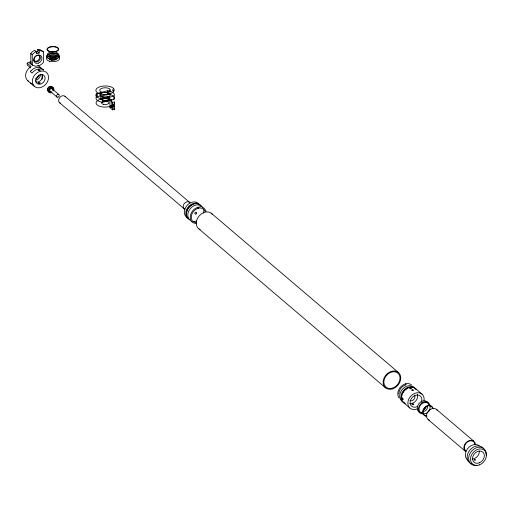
<?xml version="1.0" encoding="UTF-8"?>
<svg xmlns="http://www.w3.org/2000/svg" width="512" height="512" viewBox="0 0 512 512"><rect width="100%" height="100%" fill="white"/><g stroke="black" fill="none" stroke-linecap="round" stroke-linejoin="round"><path stroke-width="0.77" d="M197.933 207.61L198.106 207.174L200.262 206.912M190.528 219.341C189.158 214.15 193.229 208.192 198.298 207.29C198.534 207.501 198.496 208.474 198.067 208.096M405.453 384.262C406.509 382.637 410.112 383.949 411.43 384.717M405.958 384.442L405.587 384.749M51.706 87.802L51.162 87.853L51.11 88.608L51.706 87.802A2.374 1.862 -49.6 0 1 52.928 90.618M398.797 393.984C398.861 389.792 401.882 386.016 405.894 384.851M96.346 93.715L96.096 94.15A9.222 4.275 -0.9 0 0 101.651 98.886L102.573 99.014L113.92 96.058L114.17 95.616A9.222 4.275 -0.9 0 0 108.614 90.886L107.693 90.752L96.346 93.715L96.147 97.421A9.222 4.275 -0.9 0 0 101.702 102.15L102.624 102.285L113.971 99.322L114.221 98.886A9.222 4.275 -0.9 0 0 108.666 94.157L107.744 94.022L96.397 96.986M405.933 384.16L405.478 384.019M32.384 65.178L30.893 63.904L30.726 53.453L31.93 52.16A9.222 7.232 -49.6 0 1 34.746 50.298L36.237 51.571A9.222 7.232 -49.6 0 0 33.427 53.434L32.224 54.726L32.384 65.178L35.475 66.227L38.502 65.818A9.222 7.232 -49.6 0 0 42.33 63.558L43.526 62.272L43.366 51.821L40.64 49.888A9.222 7.232 -49.6 0 0 37.786 49.504L37.696 51.744L39.187 53.018L36.403 53.741L36.365 51.405M30.65 67.904L27.232 64.992L27.2 63.123L28.09 62.662A9.222 7.232 -49.6 0 1 31.136 61.869M405.581 383.859C399.955 385.325 395.667 392.486 398.899 397.818M36.301 52.109L37.696 51.744M109.856 100.179L111.712 99.699L111.834 107.168L112.538 107.514A9.222 4.275 -0.9 0 1 114.176 108.909L114.426 109.376L112.563 109.856L109.978 107.654L109.856 100.179L112.448 102.387L112.563 109.856M112.448 102.387L114.33 101.952L114.426 109.376M109.978 107.654L111.834 107.168M37.658 49.517L39.283 50.778A9.222 7.232 -49.6 0 1 42.131 51.162L43.366 51.821M30.95 62.714L30.912 62.707A1.056 0.486 -0.9 0 0 29.971 62.944L29.856 63.078A1.05 0.538 -8.3 0 0 30.534 63.686L30.803 63.686A1.056 0.486 -0.9 0 0 31.078 63.674M196.557 222.733L193.312 221.709M196.467 223.776L192.819 222.618L191.43 221.229M51.885 60.269L51.45 60.192A3.686 1.709 -0.9 0 1 50.803 57.293A3.686 1.709 -0.9 0 1 56.666 58.304A3.686 1.709 -0.9 0 1 51.885 60.269L51.642 58.362L51.667 60.23M409.901 400.653C412.915 401.875 416.339 397.76 414.483 395.046M31.891 64.454L30.893 63.904M111.712 99.699L111.635 99.661A9.222 4.275 -0.9 0 0 96.954 101.069A9.222 4.275 -0.9 0 0 104.006 107.072A9.222 4.275 -0.9 0 0 114.33 101.952M202.221 207.213L203.987 208.109L206.182 211.264M203.418 208.979C197.018 204.832 188.326 214.541 192.282 220.621M30.502 83.027L31.136 83.456A9.222 7.232 -49.6 0 0 31.968 83.84M32.243 84.512L32.877 84.941A9.222 7.232 -49.6 0 0 33.715 85.325M424.006 400.563A9.222 7.232 -49.6 0 0 422.182 394.272L421.472 393.709A9.222 7.232 -49.6 0 0 410.349 396.614L409.664 397.542A9.222 7.232 -49.6 0 0 408 401.67L407.904 403.744A9.222 7.232 -49.6 0 0 409.824 407.962L410.534 408.525A9.222 7.232 -49.6 0 0 417.152 408.96M30.726 53.453L32.224 54.726M211.232 213.165L398.074 372.218M415.712 388.762L422.182 394.272M436.333 409.28L473.702 441.088M27.2 63.123L31.091 66.566A9.222 7.232 -49.6 0 0 25.722 74.24A9.222 7.232 -49.6 0 0 28.646 81.331M64.928 96.224L189.491 202.259M52.102 88.762L58.829 94.49M50.163 91.258L56.89 96.986M59.757 102.88L184.32 208.915M428.256 419.674L465.619 451.482A6.586 5.165 -49.6 0 1 467.354 441.472A6.586 5.165 -49.6 0 1 475.462 444.768M27.891 80.826L34.618 86.554M403.354 402.445L409.824 407.962M198.95 228.966L385.792 388.019M33.568 60.243L33.792 60.531A3.686 2.893 -49.6 0 0 38.502 59.904A3.686 2.893 -49.6 0 0 38.726 55.072M204.448 210.067L205.19 211.616M113.92 96.058L113.971 99.322M107.693 90.752L107.744 94.022M102.573 99.014L102.624 102.285M42.029 74.669L42.099 79.238M39.155 50.79L39.187 53.018M200.147 229.658A10.01 7.846 -49.6 0 1 199.027 216.083A10.01 7.846 -49.6 0 1 212.659 214.637M465.946 451.066A6.061 4.749 -49.6 0 1 467.539 441.856A6.061 4.749 -49.6 0 1 475.002 444.89M429.472 420.288A6.586 5.165 -49.6 0 1 428.122 411.418A6.586 5.165 -49.6 0 1 437.274 410.246M428.454 411.661A6.061 4.749 -49.6 0 1 429.549 410.522M185.101 209.306A4.218 3.302 -49.6 0 1 184.237 203.629A4.218 3.302 -49.6 0 1 190.093 202.88M60.538 103.27A4.218 3.302 -49.6 0 1 59.674 97.6A4.218 3.302 -49.6 0 1 65.53 96.845M50.79 91.456A1.581 1.242 -49.6 0 1 49.779 89.997A1.581 1.242 -49.6 0 1 51.469 88.563A1.581 1.242 -49.6 0 1 52.486 90.022M51.642 91.891A2.374 1.862 -49.6 0 1 49.056 90.726A2.374 1.862 -49.6 0 1 51.162 87.853M51.898 92.486A3.162 2.477 -49.6 0 1 48.346 90.701A3.162 2.477 -49.6 0 1 51.808 87.078A3.162 2.477 -49.6 0 1 53.568 90.739M49.709 92.23A3.162 2.477 -49.6 0 1 47.635 89.562A3.162 2.477 -49.6 0 1 50.586 86.483A3.162 2.477 -49.6 0 1 53.171 88.608M47.814 90.176A2.374 1.862 -49.6 0 1 48.39 87.309A2.374 1.862 -49.6 0 1 51.136 86.861M477.03 465.318A10.01 7.846 -49.6 0 1 468.64 457.869A10.01 7.846 -49.6 0 1 478.227 447.258A10.01 7.846 -49.6 0 1 486.214 455.149M479.36 451.008A6.72 5.267 -49.6 0 1 472.077 459.078M471.341 463.77A10.01 7.846 -49.6 0 1 469.805 450.157A10.01 7.846 -49.6 0 1 483.61 448.755M468.378 460.576A9.222 7.232 -49.6 0 1 467.443 448.877A9.222 7.232 -49.6 0 1 479.29 445.786M38.17 65.254A0.922 0.467 -8.3 0 1 38.15 65.376M34.477 57.325A3.686 2.893 -49.6 0 1 39.891 56.141A3.686 2.893 -49.6 0 1 37.664 61.67A3.686 2.893 -49.6 0 1 33.978 58.573M34.099 58.15A3.686 2.893 -49.6 0 1 34.266 57.728M191.603 221.037A9.062 7.104 -49.6 0 1 190.221 208.71A9.062 7.104 -49.6 0 1 202.714 207.443M203.482 209.126A9.062 7.104 -49.6 0 1 203.546 213.12M196.403 221.024A9.062 7.104 -49.6 0 1 192.493 221.293M188.742 218.918A9.062 7.104 -49.6 0 1 188.941 206.131A9.062 7.104 -49.6 0 1 201.114 206.509M190.189 219.827A9.062 7.104 -49.6 0 1 188.8 207.507A9.062 7.104 -49.6 0 1 201.293 206.234M186.675 212.346A8.058 6.317 -49.6 0 1 193.178 204.39M188.141 218.093A9.062 7.104 -49.6 0 1 186.758 205.766A9.062 7.104 -49.6 0 1 199.251 204.499M404.858 403.462A9.222 7.232 -49.6 0 1 403.872 391.098A9.222 7.232 -49.6 0 1 416.32 389.434M403.11 401.971A9.222 7.232 -49.6 0 1 402.125 389.613A9.222 7.232 -49.6 0 1 414.573 387.949M405.222 403.36A9.222 7.232 -49.6 0 1 403.373 390.669A9.222 7.232 -49.6 0 1 416.32 389.779M421.402 402.253A6.72 5.267 -49.6 0 0 417.389 394.963A6.72 5.267 -49.6 0 0 410.093 402.285L410.099 403.034A6.72 5.267 -49.6 0 0 417.568 406.496M417.37 394.202A6.72 5.267 -49.6 0 1 415.885 400.787L415.322 401.414A6.72 5.267 -49.6 0 1 413.331 402.893L410.381 403.661A6.72 5.267 -49.6 0 1 409.67 403.61M401.894 395.667A8.218 6.445 -49.6 0 1 402.106 394.72M402.848 392.87A8.218 6.445 -49.6 0 1 407.117 388.595M421.862 413.146A5.926 4.71 -51.1 0 1 420.806 404.621A5.926 4.71 -51.1 0 1 429.171 404.902M426.829 416.333A5.926 4.71 -51.1 0 1 422.771 411.654A5.926 4.71 -51.1 0 1 427.616 405.606A5.926 4.71 -51.1 0 1 433.082 408.518M426.24 406.406A3.686 2.931 -51.1 0 1 423.328 410.099M427.226 405.843A3.686 2.931 -51.1 0 1 424.576 411.104L424.166 411.213A3.686 2.931 -51.1 0 1 422.611 411.123M428.909 404.506A5.536 4.397 -51.1 0 1 429.088 410.822M428.224 411.904A5.536 4.397 -51.1 0 1 423.014 413.6M422.01 413.126A5.536 4.397 -51.1 0 1 421.203 412.371M426.906 415.968A5.536 4.397 -51.1 0 1 423.117 411.603A5.536 4.397 -51.1 0 1 427.642 405.958A5.536 4.397 -51.1 0 1 432.742 408.678M420.378 412.768A6.586 5.235 -51.1 0 1 418.886 403.629A6.586 5.235 -51.1 0 1 428.166 402.957M422.989 413.958A6.586 5.235 -51.1 0 1 418.451 408.787A6.586 5.235 -51.1 0 1 423.808 402.048A6.586 5.235 -51.1 0 1 429.907 405.248M38.95 74.95A3.686 2.893 -49.6 0 1 35.565 78.694M42.253 74.445A5.267 4.128 -49.6 0 1 40.979 80.115A5.267 4.128 -49.6 0 1 35.533 81.882M40.397 74.714A4.742 3.718 -49.6 0 1 35.501 80.141M37.971 65.651A9.222 7.232 -49.6 0 1 40.781 67.891M475.43 459.885L474.157 459.93L475.43 459.885M96.602 94.054L96.8 95.219L97.299 95.514A0.915 0.467 71.1 0 0 97.37 94.534L97.248 94.266A0.915 0.378 75.4 0 0 96.704 93.798L96.602 94.054M100.102 93.139L100.275 94.291L100.851 94.554A0.922 0.467 71.1 0 0 100.73 93.312L100.608 93.133A0.896 0.371 75.4 0 0 100.294 92.864L100.102 93.139M110.099 91.782L109.939 92.237L109.459 91.789A0.922 0.467 71.3 0 1 109.498 90.451L110.099 91.782M113.6 90.867L113.427 91.328A0.915 0.378 75.4 0 1 113.056 91.059L112.864 90.675A0.915 0.467 71.1 0 1 112.922 89.568L113.6 90.867M38.368 82.906L38.362 82.944A0.915 0.371 6.1 0 0 39.04 83.392L39.501 83.424A0.922 0.429 -0.9 0 0 39.904 83.315L40.051 83.219A0.915 0.467 -8.4 0 0 39.507 82.56A0.864 0.442 -8.4 0 0 39.168 82.586L39.059 82.598A0.922 0.429 -0.9 0 0 38.656 82.707L38.502 82.778A0.928 0.378 5.6 0 0 38.374 82.893L38.374 82.893M402.95 399.526L402.938 399.558A0.922 0.326 68.8 0 1 402.298 399.014L402.259 398.906A0.922 0.384 75.4 0 1 402.246 397.946L402.285 397.894A0.922 0.429 82.4 0 1 402.918 398.438L402.95 398.547A0.922 0.384 75.4 0 1 402.963 399.507L402.963 399.507M38.227 70.042L38.202 70.074A0.922 0.467 -8.3 0 0 38.842 70.618L39.296 70.605A0.922 0.429 -0.9 0 0 39.699 70.502L39.949 70.33A0.922 0.378 6.1 0 0 39.315 69.786L38.854 69.786A0.922 0.429 -0.9 0 0 38.451 69.888L38.227 70.042M30.938 70.861L30.323 71.616L32.064 73.101L32.685 72.346A9.222 7.232 -49.6 0 1 43.04 69.645L43.674 70.067L41.299 68.16A9.222 7.232 -49.6 0 0 30.938 70.861M113.798 106.803L113.715 106.861A1.056 0.435 75.4 0 1 113.222 106.458L113.094 106.227A1.05 0.531 71.1 0 1 113.056 104.896L113.178 104.826A1.056 0.435 75.4 0 1 113.677 105.229L113.766 105.466A1.05 0.326 79.2 0 1 113.798 106.803M410.15 388.07L410.125 388.077A0.922 0.448 -4.5 0 0 409.798 388.698A0.922 0.448 -4.5 0 0 410.995 388.819L411.098 388.794A0.922 0.403 2.6 0 0 411.424 388.275A0.922 0.403 2.6 0 0 410.227 388.058L410.15 388.07M412.205 389.818L412.154 389.837A0.922 0.448 -4.5 0 0 411.827 390.451A0.922 0.448 -4.5 0 0 413.024 390.573L413.126 390.547A0.922 0.403 2.6 0 0 413.453 390.029A0.922 0.403 2.6 0 0 412.256 389.805L412.256 389.805M412.474 403.923L412.422 403.942A0.922 0.403 2.6 0 0 411.936 404.275L411.942 404.326A0.909 0.346 9.4 0 0 412.262 404.595L412.358 404.634A0.922 0.403 2.6 0 0 413.242 404.691L413.344 404.666A0.922 0.454 -4.5 0 0 413.779 404.262L413.779 404.262A0.909 0.486 -12.2 0 0 413.453 403.93L413.363 403.904A0.922 0.454 -4.5 0 0 412.474 403.923M54.963 57.715L54.56 57.824A3.686 1.709 -0.9 0 1 49.306 56.269A3.686 1.709 -0.9 0 1 54.842 54.797A3.686 1.709 -0.9 0 1 54.963 57.715M40.832 71.123L39.814 71.392A9.222 7.232 -49.6 0 0 32.326 81.53A9.222 7.232 -49.6 0 0 40.07 87.699L41.088 87.43A9.222 7.232 -49.6 0 0 48.576 77.293A9.222 7.232 -49.6 0 0 40.832 71.123M40.672 74.675L40.09 74.829A5.267 4.128 -49.6 0 0 35.808 80.621A5.267 4.128 -49.6 0 0 40.23 84.147L40.819 83.994A5.267 4.128 -49.6 0 0 45.094 78.202A5.267 4.128 -49.6 0 0 40.672 74.675M113.44 88.333L112.896 87.866A9.222 4.275 -0.9 0 0 100.698 86.502A9.222 4.275 -0.9 0 0 96.678 92.096L97.222 92.563A9.222 4.275 -0.9 0 0 109.421 93.926A9.222 4.275 -0.9 0 0 113.44 88.333M109.85 89.139L109.536 88.87A5.267 2.438 -0.9 0 0 102.566 88.096A5.267 2.438 -0.9 0 0 100.269 91.29L100.582 91.558A5.267 2.438 -0.9 0 0 107.552 92.339A5.267 2.438 -0.9 0 0 109.85 89.139M49.76 51.437A5.536 2.566 -0.9 0 0 58.387 49.395A5.536 2.566 -0.9 0 0 50.458 47.002A5.536 2.566 -0.9 0 0 49.76 51.437M49.837 56.576A5.536 2.566 -0.9 0 0 58.464 54.534A5.536 2.566 -0.9 0 0 50.541 52.134A5.536 2.566 -0.9 0 0 49.837 56.576M49.536 51.59A5.926 2.746 -0.9 0 0 58.778 49.408A5.926 2.746 -0.9 0 0 50.285 46.835A5.926 2.746 -0.9 0 0 49.536 51.59M49.35 61.21A6.586 3.053 -0.9 0 0 59.597 58.758A6.586 3.053 -0.9 0 0 50.125 55.923A6.586 3.053 -0.9 0 0 49.35 61.21M49.318 58.874A6.586 3.053 -0.9 0 0 59.558 56.422A6.586 3.053 -0.9 0 0 50.086 53.594A6.586 3.053 -0.9 0 0 49.318 58.874M49.645 58.598A5.926 2.746 -0.9 0 0 58.886 56.41A5.926 2.746 -0.9 0 0 50.394 53.843A5.926 2.746 -0.9 0 0 49.645 58.598M103.13 100.525A3.686 1.709 -0.9 0 0 108.877 99.168A3.686 1.709 -0.9 0 0 103.59 97.568A3.686 1.709 -0.9 0 0 103.13 100.525M103.187 104.262A3.686 1.709 -0.9 0 0 108.934 102.899A3.686 1.709 -0.9 0 0 103.654 101.306A3.686 1.709 -0.9 0 0 103.187 104.262M102.522 100.006A4.742 2.195 -0.9 0 0 109.914 98.253A4.742 2.195 -0.9 0 0 103.117 96.198A4.742 2.195 -0.9 0 0 102.522 100.006M102.17 96.941A5.267 2.438 -0.9 0 0 110.387 94.995A5.267 2.438 -0.9 0 0 102.835 92.717A5.267 2.438 -0.9 0 0 102.17 96.941M110.746 105.786A1.056 0.435 75.4 0 0 111.386 107.437A1.056 0.435 75.4 0 0 111.565 106.042A1.056 0.435 75.4 0 0 110.746 105.786M392.07 388.992A10.01 7.846 -49.6 0 0 399.501 373.69A10.01 7.846 -49.6 0 0 384.224 377.677A10.01 7.846 -49.6 0 0 392.07 388.992M392.064 388.243A9.171 7.187 -49.6 0 0 398.867 374.234A9.171 7.187 -49.6 0 0 384.877 377.882A9.171 7.187 -49.6 0 0 392.064 388.243M57.882 97.139A1.581 1.242 -49.6 0 0 59.053 94.72A1.581 1.242 -49.6 0 0 56.64 95.347A1.581 1.242 -49.6 0 0 57.882 97.139M479.52 462.778A6.72 5.267 -49.6 0 0 482.938 452.186A6.72 5.267 -49.6 0 0 472.858 456.544A6.72 5.267 -49.6 0 0 479.52 462.778M479.405 464.89A9.024 7.072 -49.6 0 0 484.806 450.778A9.024 7.072 -49.6 0 0 471.136 455.795A9.024 7.072 -49.6 0 0 479.405 464.89M38.374 63.136A4.595 3.603 -49.6 0 0 41.126 55.949A4.595 3.603 -49.6 0 0 34.163 58.509A4.595 3.603 -49.6 0 0 38.374 63.136M195.949 214.022A1.056 0.826 -49.6 0 0 196.486 212.358A1.056 0.826 -49.6 0 0 194.906 213.043A1.056 0.826 -49.6 0 0 195.949 214.022"/></g></svg>
